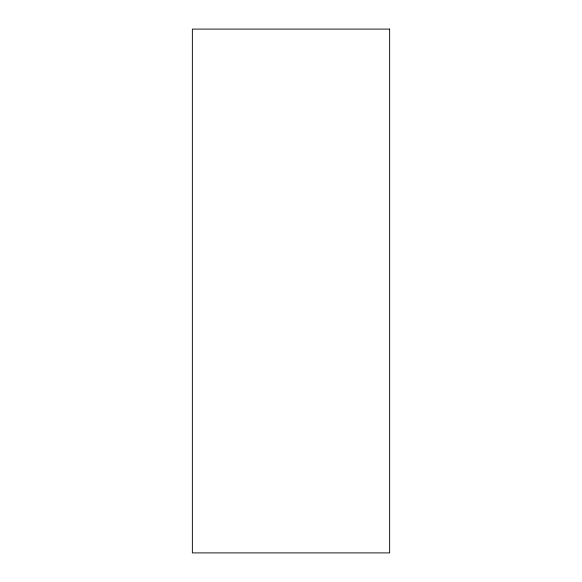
<?xml version="1.0" encoding="UTF-8"?>
<svg xmlns="http://www.w3.org/2000/svg" width="582" height="582" viewBox="0 0 582 582"><rect width="100%" height="100%" fill="white"/><g stroke="black" fill="none" stroke-linecap="round" stroke-linejoin="round"><path stroke-width="0.87" d="M389.634 29.1L192.366 29.1L192.366 552.9L389.634 552.9L389.634 29.1"/></g></svg>
